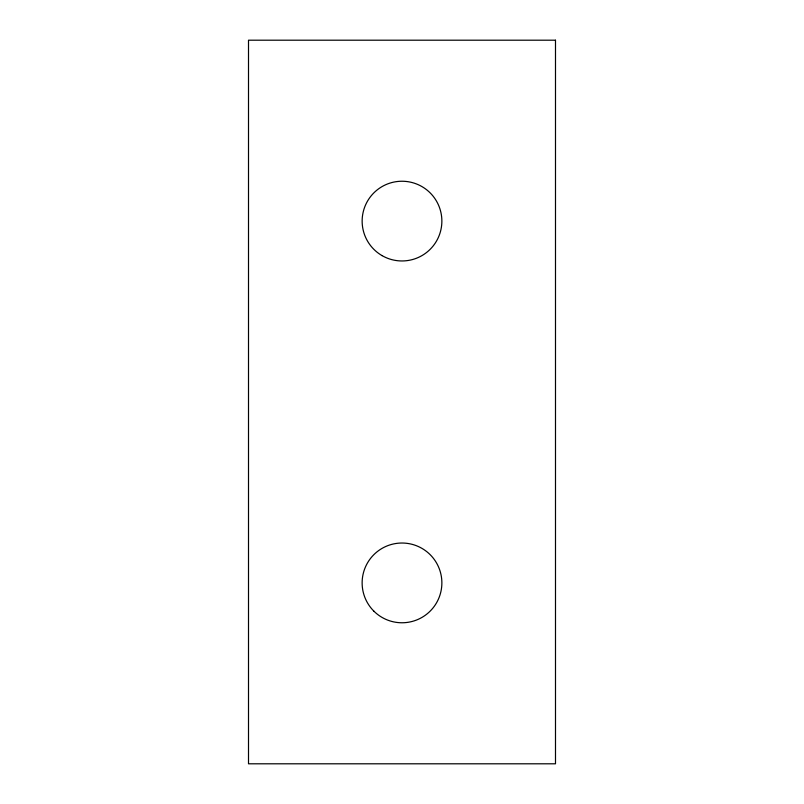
<?xml version="1.0" encoding="UTF-8"?>
<svg xmlns="http://www.w3.org/2000/svg" width="804" height="804" viewBox="0 0 804 804"><rect width="100%" height="100%" fill="white"/><g stroke="black" fill="none" stroke-linecap="round" stroke-linejoin="round"><path stroke-width="1.21" d="M555.494 40.2L248.506 40.2L248.506 763.8L555.494 763.8L555.494 40.2M373.81 611.09A39.868 39.868 0 0 0 440.512 593.221A39.868 39.868 0 0 0 391.679 544.388A39.868 39.868 0 0 0 373.81 611.09M382.071 255.622A39.868 39.868 0 0 0 441.868 221.1A39.868 39.868 0 0 0 382.071 186.578A39.868 39.868 0 0 0 382.071 255.622"/></g></svg>
